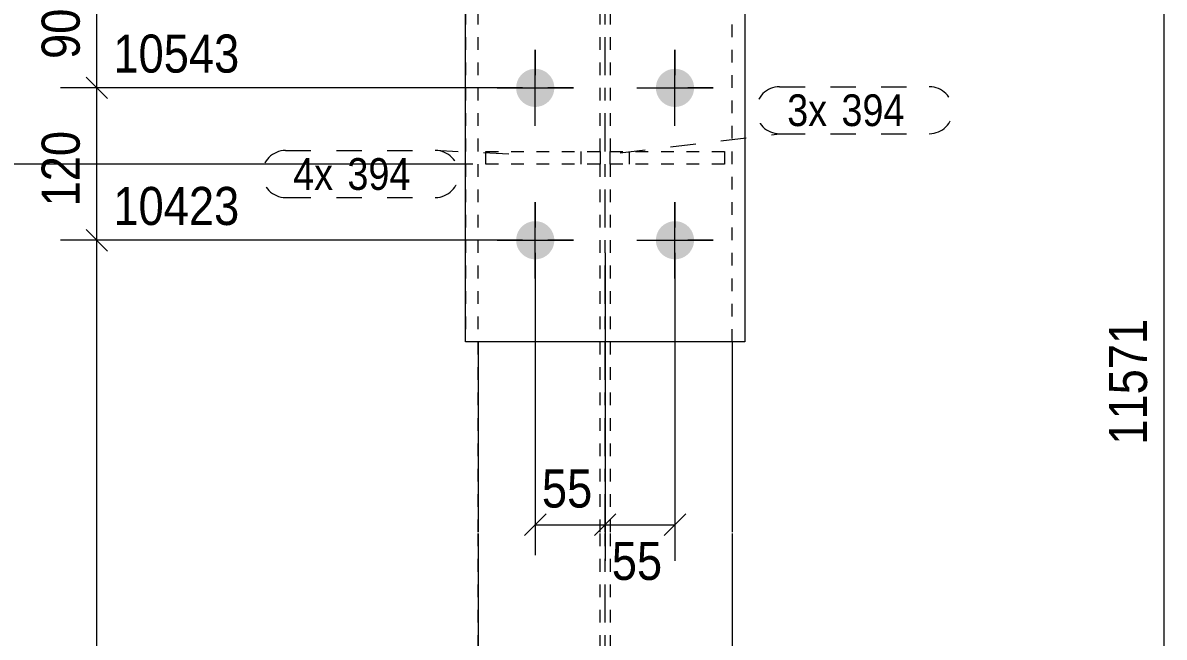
# Model space of a CAD drawing. Header units: millimetres. Extents: x 2 to 579, y 1 to 405.
# Drawn here: x 58.5 to 148.3, y 201.7 to 250.1 of the extents above; entities that cross this region are included whole.
import ezdxf

# ---------------------------------------------------------------- set-up
doc = ezdxf.new("R2010")
doc.units = ezdxf.units.MM
for name, pattern in [('XKITLINE00', [0]), ('XKITLINE01', [4, 1, -1, 1, -1]), ('XKITLINE02', [4, 2, -2]), ('XKITLINE03', [6, 3, -1, 1, -1])]:
    doc.linetypes.add(name, pattern=pattern)
for name, color, linetype, lineweight in [('Bolt', 3, 'Continuous', 0), ('Dimensions', 7, 'Continuous', 0), ('Part', 2, 'Continuous', 0), ('PartMark', 7, 'Continuous', 0)]:
    doc.layers.add(name, color=color, linetype=linetype, lineweight=lineweight)
doc.styles.add('ARIAL', font='ARIAL.TTF')

# ---------------------------------------------------------------- blocks, each defined once
blk = doc.blocks.new('*A33')
at = {"layer": 'Bolt'}
for points in [[(97.281, 244.991), (97.282, 245.028), (97.284, 245.065), (97.287, 245.101), (97.291, 245.138), (97.296, 245.174), (97.302, 245.211), (97.309, 245.247), (97.317, 245.283), (97.325, 245.319), (97.334, 245.354), (97.345, 245.39), (97.356, 245.425), (97.368, 245.46), (97.381, 245.494), (97.394, 245.528), (97.409, 245.562), (97.424, 245.596), (97.44, 245.629), (97.457, 245.661), (97.475, 245.694), (97.493, 245.726), (97.513, 245.757), (97.533, 245.788), (97.554, 245.818), (97.575, 245.848), (97.598, 245.877), (97.621, 245.906), (97.644, 245.934), (97.669, 245.962), (97.694, 245.989), (97.719, 246.015), (97.746, 246.041), (97.773, 246.066), (97.8, 246.09), (97.828, 246.114), (97.857, 246.137), (97.887, 246.159), (97.916, 246.181), (97.947, 246.202), (97.978, 246.222), (98.009, 246.241), (98.041, 246.26), (98.073, 246.277), (98.106, 246.294), (98.139, 246.31), (98.172, 246.326), (98.206, 246.34), (98.24, 246.354), (98.275, 246.367), (98.31, 246.379), (98.345, 246.39), (98.38, 246.4), (98.416, 246.409), (98.451, 246.418), (98.487, 246.426), (98.524, 246.432), (98.56, 246.438), (98.596, 246.443), (98.633, 246.447), (98.67, 246.45), (98.706, 246.453), (98.743, 246.454), (98.78, 246.454), (98.817, 246.454), (98.854, 246.453), (98.89, 246.45), (98.927, 246.447), (98.964, 246.443), (99, 246.438), (99.037, 246.432), (99.073, 246.426), (99.109, 246.418), (99.145, 246.409), (99.18, 246.4), (99.216, 246.39), (99.251, 246.379), (99.285, 246.367), (99.32, 246.354), (99.354, 246.34), (99.388, 246.326), (99.421, 246.31), (99.455, 246.294), (99.487, 246.277), (99.519, 246.26), (99.551, 246.241), (99.583, 246.222), (99.613, 246.202), (99.644, 246.181), (99.674, 246.159), (99.703, 246.137), (99.732, 246.114), (99.76, 246.09), (99.787, 246.066), (99.814, 246.041), (99.841, 246.015), (99.866, 245.989), (99.892, 245.962), (99.916, 245.934), (99.94, 245.906), (99.963, 245.877), (99.985, 245.848), (100.006, 245.818), (100.027, 245.788), (100.047, 245.757), (100.067, 245.726), (100.085, 245.694), (100.103, 245.661), (100.12, 245.629), (100.136, 245.596), (100.151, 245.562), (100.166, 245.528), (100.18, 245.494), (100.192, 245.46), (100.204, 245.425), (100.215, 245.39), (100.226, 245.354), (100.235, 245.319), (100.244, 245.283), (100.251, 245.247), (100.258, 245.211), (100.264, 245.174), (100.269, 245.138), (100.273, 245.101), (100.276, 245.065), (100.278, 245.028), (100.28, 244.991), (100.28, 244.954), (100.28, 244.918), (100.278, 244.881), (100.276, 244.844), (100.273, 244.807), (100.269, 244.771), (100.264, 244.734), (100.258, 244.698), (100.251, 244.662), (100.244, 244.626), (100.235, 244.59), (100.226, 244.554), (100.215, 244.519), (100.204, 244.484), (100.192, 244.449), (100.18, 244.415), (100.166, 244.38), (100.151, 244.347), (100.136, 244.313), (100.12, 244.28), (100.103, 244.247), (100.085, 244.215), (100.067, 244.183), (100.047, 244.152), (100.027, 244.121), (100.006, 244.091), (99.985, 244.061), (99.963, 244.032), (99.94, 244.003), (99.916, 243.975), (99.892, 243.947), (99.866, 243.92), (99.841, 243.894), (99.814, 243.868), (99.787, 243.843), (99.76, 243.819), (99.732, 243.795), (99.703, 243.772), (99.674, 243.75), (99.644, 243.728), (99.613, 243.707), (99.583, 243.687), (99.551, 243.668), (99.519, 243.649), (99.487, 243.632), (99.455, 243.615), (99.421, 243.598), (99.388, 243.583), (99.354, 243.569), (99.32, 243.555), (99.285, 243.542), (99.251, 243.53), (99.216, 243.519), (99.18, 243.509), (99.145, 243.499), (99.109, 243.491), (99.073, 243.483), (99.037, 243.476), (99, 243.471), (98.964, 243.466), (98.927, 243.462), (98.89, 243.458), (98.854, 243.456), (98.817, 243.455), (98.78, 243.454), (98.743, 243.455), (98.706, 243.456), (98.67, 243.458), (98.633, 243.462), (98.596, 243.466), (98.56, 243.471), (98.524, 243.476), (98.487, 243.483), (98.451, 243.491), (98.416, 243.499), (98.38, 243.509), (98.345, 243.519), (98.31, 243.53), (98.275, 243.542), (98.24, 243.555), (98.206, 243.569), (98.172, 243.583), (98.139, 243.598), (98.106, 243.615), (98.073, 243.632), (98.041, 243.649), (98.009, 243.668), (97.978, 243.687), (97.947, 243.707), (97.916, 243.728), (97.887, 243.75), (97.857, 243.772), (97.828, 243.795), (97.8, 243.819), (97.773, 243.843), (97.746, 243.868), (97.719, 243.894), (97.694, 243.92), (97.669, 243.947), (97.644, 243.975), (97.621, 244.003), (97.598, 244.032), (97.575, 244.061), (97.554, 244.091), (97.533, 244.121), (97.513, 244.152), (97.493, 244.183), (97.475, 244.215), (97.457, 244.247), (97.44, 244.28), (97.424, 244.313), (97.409, 244.347), (97.394, 244.38), (97.381, 244.415), (97.368, 244.449), (97.356, 244.484), (97.345, 244.519), (97.334, 244.554), (97.325, 244.59), (97.317, 244.626), (97.309, 244.662), (97.302, 244.698), (97.296, 244.734), (97.291, 244.771), (97.287, 244.807), (97.284, 244.844), (97.282, 244.881), (97.281, 244.918), (97.28, 244.954)], [(108.281, 244.991), (108.282, 245.028), (108.284, 245.065), (108.287, 245.101), (108.291, 245.138), (108.296, 245.174), (108.302, 245.211), (108.309, 245.247), (108.317, 245.283), (108.325, 245.319), (108.334, 245.354), (108.345, 245.39), (108.356, 245.425), (108.368, 245.46), (108.381, 245.494), (108.394, 245.528), (108.409, 245.562), (108.424, 245.596), (108.44, 245.629), (108.457, 245.661), (108.475, 245.694), (108.493, 245.726), (108.513, 245.757), (108.533, 245.788), (108.554, 245.818), (108.575, 245.848), (108.598, 245.877), (108.621, 245.906), (108.644, 245.934), (108.669, 245.962), (108.694, 245.989), (108.719, 246.015), (108.746, 246.041), (108.773, 246.066), (108.8, 246.09), (108.828, 246.114), (108.857, 246.137), (108.887, 246.159), (108.916, 246.181), (108.947, 246.202), (108.978, 246.222), (109.009, 246.241), (109.041, 246.26), (109.073, 246.277), (109.106, 246.294), (109.139, 246.31), (109.172, 246.326), (109.206, 246.34), (109.24, 246.354), (109.275, 246.367), (109.31, 246.379), (109.345, 246.39), (109.38, 246.4), (109.416, 246.409), (109.451, 246.418), (109.487, 246.426), (109.524, 246.432), (109.56, 246.438), (109.596, 246.443), (109.633, 246.447), (109.67, 246.45), (109.706, 246.453), (109.743, 246.454), (109.78, 246.454), (109.817, 246.454), (109.854, 246.453), (109.89, 246.45), (109.927, 246.447), (109.964, 246.443), (110, 246.438), (110.037, 246.432), (110.073, 246.426), (110.109, 246.418), (110.145, 246.409), (110.18, 246.4), (110.216, 246.39), (110.251, 246.379), (110.285, 246.367), (110.32, 246.354), (110.354, 246.34), (110.388, 246.326), (110.421, 246.31), (110.455, 246.294), (110.487, 246.277), (110.519, 246.26), (110.551, 246.241), (110.583, 246.222), (110.613, 246.202), (110.644, 246.181), (110.674, 246.159), (110.703, 246.137), (110.732, 246.114), (110.76, 246.09), (110.787, 246.066), (110.814, 246.041), (110.841, 246.015), (110.866, 245.989), (110.892, 245.962), (110.916, 245.934), (110.94, 245.906), (110.963, 245.877), (110.985, 245.848), (111.006, 245.818), (111.027, 245.788), (111.047, 245.757), (111.067, 245.726), (111.085, 245.694), (111.103, 245.661), (111.12, 245.629), (111.136, 245.596), (111.151, 245.562), (111.166, 245.528), (111.18, 245.494), (111.192, 245.46), (111.204, 245.425), (111.215, 245.39), (111.226, 245.354), (111.235, 245.319), (111.244, 245.283), (111.251, 245.247), (111.258, 245.211), (111.264, 245.174), (111.269, 245.138), (111.273, 245.101), (111.276, 245.065), (111.278, 245.028), (111.28, 244.991), (111.28, 244.954), (111.28, 244.918), (111.278, 244.881), (111.276, 244.844), (111.273, 244.807), (111.269, 244.771), (111.264, 244.734), (111.258, 244.698), (111.251, 244.662), (111.244, 244.626), (111.235, 244.59), (111.226, 244.554), (111.215, 244.519), (111.204, 244.484), (111.192, 244.449), (111.18, 244.415), (111.166, 244.38), (111.151, 244.347), (111.136, 244.313), (111.12, 244.28), (111.103, 244.247), (111.085, 244.215), (111.067, 244.183), (111.047, 244.152), (111.027, 244.121), (111.006, 244.091), (110.985, 244.061), (110.963, 244.032), (110.94, 244.003), (110.916, 243.975), (110.892, 243.947), (110.866, 243.92), (110.841, 243.894), (110.814, 243.868), (110.787, 243.843), (110.76, 243.819), (110.732, 243.795), (110.703, 243.772), (110.674, 243.75), (110.644, 243.728), (110.613, 243.707), (110.583, 243.687), (110.551, 243.668), (110.519, 243.649), (110.487, 243.632), (110.455, 243.615), (110.421, 243.598), (110.388, 243.583), (110.354, 243.569), (110.32, 243.555), (110.285, 243.542), (110.251, 243.53), (110.216, 243.519), (110.18, 243.509), (110.145, 243.499), (110.109, 243.491), (110.073, 243.483), (110.037, 243.476), (110, 243.471), (109.964, 243.466), (109.927, 243.462), (109.89, 243.458), (109.854, 243.456), (109.817, 243.455), (109.78, 243.454), (109.743, 243.455), (109.706, 243.456), (109.67, 243.458), (109.633, 243.462), (109.596, 243.466), (109.56, 243.471), (109.524, 243.476), (109.487, 243.483), (109.451, 243.491), (109.416, 243.499), (109.38, 243.509), (109.345, 243.519), (109.31, 243.53), (109.275, 243.542), (109.24, 243.555), (109.206, 243.569), (109.172, 243.583), (109.139, 243.598), (109.106, 243.615), (109.073, 243.632), (109.041, 243.649), (109.009, 243.668), (108.978, 243.687), (108.947, 243.707), (108.916, 243.728), (108.887, 243.75), (108.857, 243.772), (108.828, 243.795), (108.8, 243.819), (108.773, 243.843), (108.746, 243.868), (108.719, 243.894), (108.694, 243.92), (108.669, 243.947), (108.644, 243.975), (108.621, 244.003), (108.598, 244.032), (108.575, 244.061), (108.554, 244.091), (108.533, 244.121), (108.513, 244.152), (108.493, 244.183), (108.475, 244.215), (108.457, 244.247), (108.44, 244.28), (108.424, 244.313), (108.409, 244.347), (108.394, 244.38), (108.381, 244.415), (108.368, 244.449), (108.356, 244.484), (108.345, 244.519), (108.334, 244.554), (108.325, 244.59), (108.317, 244.626), (108.309, 244.662), (108.302, 244.698), (108.296, 244.734), (108.291, 244.771), (108.287, 244.807), (108.284, 244.844), (108.282, 244.881), (108.281, 244.918), (108.28, 244.954)], [(97.281, 232.991), (97.282, 233.028), (97.284, 233.065), (97.287, 233.101), (97.291, 233.138), (97.296, 233.174), (97.302, 233.211), (97.309, 233.247), (97.317, 233.283), (97.325, 233.319), (97.334, 233.354), (97.345, 233.39), (97.356, 233.425), (97.368, 233.46), (97.381, 233.494), (97.394, 233.528), (97.409, 233.562), (97.424, 233.596), (97.44, 233.629), (97.457, 233.661), (97.475, 233.694), (97.493, 233.726), (97.513, 233.757), (97.533, 233.788), (97.554, 233.818), (97.575, 233.848), (97.598, 233.877), (97.621, 233.906), (97.644, 233.934), (97.669, 233.962), (97.694, 233.989), (97.719, 234.015), (97.746, 234.041), (97.773, 234.066), (97.8, 234.09), (97.828, 234.114), (97.857, 234.137), (97.887, 234.159), (97.916, 234.181), (97.947, 234.202), (97.978, 234.222), (98.009, 234.241), (98.041, 234.26), (98.073, 234.277), (98.106, 234.294), (98.139, 234.31), (98.172, 234.326), (98.206, 234.34), (98.24, 234.354), (98.275, 234.367), (98.31, 234.379), (98.345, 234.39), (98.38, 234.4), (98.416, 234.409), (98.451, 234.418), (98.487, 234.426), (98.524, 234.432), (98.56, 234.438), (98.596, 234.443), (98.633, 234.447), (98.67, 234.45), (98.706, 234.453), (98.743, 234.454), (98.78, 234.454), (98.817, 234.454), (98.854, 234.453), (98.89, 234.45), (98.927, 234.447), (98.964, 234.443), (99, 234.438), (99.037, 234.432), (99.073, 234.426), (99.109, 234.418), (99.145, 234.409), (99.18, 234.4), (99.216, 234.39), (99.251, 234.379), (99.285, 234.367), (99.32, 234.354), (99.354, 234.34), (99.388, 234.326), (99.421, 234.31), (99.455, 234.294), (99.487, 234.277), (99.519, 234.26), (99.551, 234.241), (99.583, 234.222), (99.613, 234.202), (99.644, 234.181), (99.674, 234.159), (99.703, 234.137), (99.732, 234.114), (99.76, 234.09), (99.787, 234.066), (99.814, 234.041), (99.841, 234.015), (99.866, 233.989), (99.892, 233.962), (99.916, 233.934), (99.94, 233.906), (99.963, 233.877), (99.985, 233.848), (100.006, 233.818), (100.027, 233.788), (100.047, 233.757), (100.067, 233.726), (100.085, 233.694), (100.103, 233.661), (100.12, 233.629), (100.136, 233.596), (100.151, 233.562), (100.166, 233.528), (100.18, 233.494), (100.192, 233.46), (100.204, 233.425), (100.215, 233.39), (100.226, 233.354), (100.235, 233.319), (100.244, 233.283), (100.251, 233.247), (100.258, 233.211), (100.264, 233.174), (100.269, 233.138), (100.273, 233.101), (100.276, 233.065), (100.278, 233.028), (100.28, 232.991), (100.28, 232.954), (100.28, 232.918), (100.278, 232.881), (100.276, 232.844), (100.273, 232.807), (100.269, 232.771), (100.264, 232.734), (100.258, 232.698), (100.251, 232.662), (100.244, 232.626), (100.235, 232.59), (100.226, 232.554), (100.215, 232.519), (100.204, 232.484), (100.192, 232.449), (100.18, 232.415), (100.166, 232.38), (100.151, 232.347), (100.136, 232.313), (100.12, 232.28), (100.103, 232.247), (100.085, 232.215), (100.067, 232.183), (100.047, 232.152), (100.027, 232.121), (100.006, 232.091), (99.985, 232.061), (99.963, 232.032), (99.94, 232.003), (99.916, 231.975), (99.892, 231.947), (99.866, 231.92), (99.841, 231.894), (99.814, 231.868), (99.787, 231.843), (99.76, 231.819), (99.732, 231.795), (99.703, 231.772), (99.674, 231.75), (99.644, 231.728), (99.613, 231.707), (99.583, 231.687), (99.551, 231.668), (99.519, 231.649), (99.487, 231.632), (99.455, 231.615), (99.421, 231.598), (99.388, 231.583), (99.354, 231.569), (99.32, 231.555), (99.285, 231.542), (99.251, 231.53), (99.216, 231.519), (99.18, 231.509), (99.145, 231.499), (99.109, 231.491), (99.073, 231.483), (99.037, 231.476), (99, 231.471), (98.964, 231.466), (98.927, 231.462), (98.89, 231.458), (98.854, 231.456), (98.817, 231.455), (98.78, 231.454), (98.743, 231.455), (98.706, 231.456), (98.67, 231.458), (98.633, 231.462), (98.596, 231.466), (98.56, 231.471), (98.524, 231.476), (98.487, 231.483), (98.451, 231.491), (98.416, 231.499), (98.38, 231.509), (98.345, 231.519), (98.31, 231.53), (98.275, 231.542), (98.24, 231.555), (98.206, 231.569), (98.172, 231.583), (98.139, 231.598), (98.106, 231.615), (98.073, 231.632), (98.041, 231.649), (98.009, 231.668), (97.978, 231.687), (97.947, 231.707), (97.916, 231.728), (97.887, 231.75), (97.857, 231.772), (97.828, 231.795), (97.8, 231.819), (97.773, 231.843), (97.746, 231.868), (97.719, 231.894), (97.694, 231.92), (97.669, 231.947), (97.644, 231.975), (97.621, 232.003), (97.598, 232.032), (97.575, 232.061), (97.554, 232.091), (97.533, 232.121), (97.513, 232.152), (97.493, 232.183), (97.475, 232.215), (97.457, 232.247), (97.44, 232.28), (97.424, 232.313), (97.409, 232.347), (97.394, 232.38), (97.381, 232.415), (97.368, 232.449), (97.356, 232.484), (97.345, 232.519), (97.334, 232.554), (97.325, 232.59), (97.317, 232.626), (97.309, 232.662), (97.302, 232.698), (97.296, 232.734), (97.291, 232.771), (97.287, 232.807), (97.284, 232.844), (97.282, 232.881), (97.281, 232.918), (97.28, 232.954)], [(108.281, 232.991), (108.282, 233.028), (108.284, 233.065), (108.287, 233.101), (108.291, 233.138), (108.296, 233.174), (108.302, 233.211), (108.309, 233.247), (108.317, 233.283), (108.325, 233.319), (108.334, 233.354), (108.345, 233.39), (108.356, 233.425), (108.368, 233.46), (108.381, 233.494), (108.394, 233.528), (108.409, 233.562), (108.424, 233.596), (108.44, 233.629), (108.457, 233.661), (108.475, 233.694), (108.493, 233.726), (108.513, 233.757), (108.533, 233.788), (108.554, 233.818), (108.575, 233.848), (108.598, 233.877), (108.621, 233.906), (108.644, 233.934), (108.669, 233.962), (108.694, 233.989), (108.719, 234.015), (108.746, 234.041), (108.773, 234.066), (108.8, 234.09), (108.828, 234.114), (108.857, 234.137), (108.887, 234.159), (108.916, 234.181), (108.947, 234.202), (108.978, 234.222), (109.009, 234.241), (109.041, 234.26), (109.073, 234.277), (109.106, 234.294), (109.139, 234.31), (109.172, 234.326), (109.206, 234.34), (109.24, 234.354), (109.275, 234.367), (109.31, 234.379), (109.345, 234.39), (109.38, 234.4), (109.416, 234.409), (109.451, 234.418), (109.487, 234.426), (109.524, 234.432), (109.56, 234.438), (109.596, 234.443), (109.633, 234.447), (109.67, 234.45), (109.706, 234.453), (109.743, 234.454), (109.78, 234.454), (109.817, 234.454), (109.854, 234.453), (109.89, 234.45), (109.927, 234.447), (109.964, 234.443), (110, 234.438), (110.037, 234.432), (110.073, 234.426), (110.109, 234.418), (110.145, 234.409), (110.18, 234.4), (110.216, 234.39), (110.251, 234.379), (110.285, 234.367), (110.32, 234.354), (110.354, 234.34), (110.388, 234.326), (110.421, 234.31), (110.455, 234.294), (110.487, 234.277), (110.519, 234.26), (110.551, 234.241), (110.583, 234.222), (110.613, 234.202), (110.644, 234.181), (110.674, 234.159), (110.703, 234.137), (110.732, 234.114), (110.76, 234.09), (110.787, 234.066), (110.814, 234.041), (110.841, 234.015), (110.866, 233.989), (110.892, 233.962), (110.916, 233.934), (110.94, 233.906), (110.963, 233.877), (110.985, 233.848), (111.006, 233.818), (111.027, 233.788), (111.047, 233.757), (111.067, 233.726), (111.085, 233.694), (111.103, 233.661), (111.12, 233.629), (111.136, 233.596), (111.151, 233.562), (111.166, 233.528), (111.18, 233.494), (111.192, 233.46), (111.204, 233.425), (111.215, 233.39), (111.226, 233.354), (111.235, 233.319), (111.244, 233.283), (111.251, 233.247), (111.258, 233.211), (111.264, 233.174), (111.269, 233.138), (111.273, 233.101), (111.276, 233.065), (111.278, 233.028), (111.28, 232.991), (111.28, 232.954), (111.28, 232.918), (111.278, 232.881), (111.276, 232.844), (111.273, 232.807), (111.269, 232.771), (111.264, 232.734), (111.258, 232.698), (111.251, 232.662), (111.244, 232.626), (111.235, 232.59), (111.226, 232.554), (111.215, 232.519), (111.204, 232.484), (111.192, 232.449), (111.18, 232.415), (111.166, 232.38), (111.151, 232.347), (111.136, 232.313), (111.12, 232.28), (111.103, 232.247), (111.085, 232.215), (111.067, 232.183), (111.047, 232.152), (111.027, 232.121), (111.006, 232.091), (110.985, 232.061), (110.963, 232.032), (110.94, 232.003), (110.916, 231.975), (110.892, 231.947), (110.866, 231.92), (110.841, 231.894), (110.814, 231.868), (110.787, 231.843), (110.76, 231.819), (110.732, 231.795), (110.703, 231.772), (110.674, 231.75), (110.644, 231.728), (110.613, 231.707), (110.583, 231.687), (110.551, 231.668), (110.519, 231.649), (110.487, 231.632), (110.455, 231.615), (110.421, 231.598), (110.388, 231.583), (110.354, 231.569), (110.32, 231.555), (110.285, 231.542), (110.251, 231.53), (110.216, 231.519), (110.18, 231.509), (110.145, 231.499), (110.109, 231.491), (110.073, 231.483), (110.037, 231.476), (110, 231.471), (109.964, 231.466), (109.927, 231.462), (109.89, 231.458), (109.854, 231.456), (109.817, 231.455), (109.78, 231.454), (109.743, 231.455), (109.706, 231.456), (109.67, 231.458), (109.633, 231.462), (109.596, 231.466), (109.56, 231.471), (109.524, 231.476), (109.487, 231.483), (109.451, 231.491), (109.416, 231.499), (109.38, 231.509), (109.345, 231.519), (109.31, 231.53), (109.275, 231.542), (109.24, 231.555), (109.206, 231.569), (109.172, 231.583), (109.139, 231.598), (109.106, 231.615), (109.073, 231.632), (109.041, 231.649), (109.009, 231.668), (108.978, 231.687), (108.947, 231.707), (108.916, 231.728), (108.887, 231.75), (108.857, 231.772), (108.828, 231.795), (108.8, 231.819), (108.773, 231.843), (108.746, 231.868), (108.719, 231.894), (108.694, 231.92), (108.669, 231.947), (108.644, 231.975), (108.621, 232.003), (108.598, 232.032), (108.575, 232.061), (108.554, 232.091), (108.533, 232.121), (108.513, 232.152), (108.493, 232.183), (108.475, 232.215), (108.457, 232.247), (108.44, 232.28), (108.424, 232.313), (108.409, 232.347), (108.394, 232.38), (108.381, 232.415), (108.368, 232.449), (108.356, 232.484), (108.345, 232.519), (108.334, 232.554), (108.325, 232.59), (108.317, 232.626), (108.309, 232.662), (108.302, 232.698), (108.296, 232.734), (108.291, 232.771), (108.287, 232.807), (108.284, 232.844), (108.282, 232.881), (108.281, 232.918), (108.28, 232.954)]]:
    blk.add_hatch(color=3, dxfattribs=at).paths.add_polyline_path(points, flags=17)
at = {"layer": 'Bolt', "color": 3, "linetype": 'XKITLINE00', "lineweight": 0}
for p, q in [((98.78, 241.954), (98.78, 247.954)), ((109.78, 241.954), (109.78, 247.954)), ((95.78, 244.954), (101.78, 244.954)), ((106.78, 244.954), (112.78, 244.954)), ((98.78, 229.954), (98.78, 235.954)), ((109.78, 229.954), (109.78, 235.954)), ((95.78, 232.954), (101.78, 232.954)), ((106.78, 232.954), (112.78, 232.954))]:
    blk.add_line(p, q, dxfattribs=at)
blk = doc.blocks.new('*A34')
at = {"layer": 'Bolt', "color": 3, "linetype": 'XKITLINE00', "lineweight": 0}
for p, q in [((98.78, 247.954), (98.78, 245.956)), ((109.78, 247.954), (109.78, 245.956)), ((95.78, 244.954), (97.778, 244.954)), ((101.78, 244.954), (99.782, 244.954)), ((106.78, 244.954), (108.778, 244.954)), ((112.78, 244.954), (110.782, 244.954)), ((98.78, 241.954), (98.78, 243.952)), ((109.78, 241.954), (109.78, 243.952)), ((98.78, 235.954), (98.78, 233.956)), ((109.78, 235.954), (109.78, 233.956)), ((95.78, 232.954), (97.778, 232.954)), ((101.78, 232.954), (99.782, 232.954)), ((106.78, 232.954), (108.778, 232.954)), ((112.78, 232.954), (110.782, 232.954)), ((98.78, 229.954), (98.78, 231.952)), ((109.78, 229.954), (109.78, 231.952))]:
    blk.add_line(p, q, dxfattribs=at)
blk = doc.blocks.new('*A36')
at = {"layer": 'Part', "color": 7, "linetype": 'XKITLINE03', "lineweight": 0}
for p, q in [((104.28, 209.954), (104.28, 370.954)), ((104.28, 136.854), (104.28, 209.854))]:
    blk.add_line(p, q, dxfattribs=at)
at = {"layer": 'Part', "color": 7, "linetype": 'XKITLINE01', "lineweight": 0}
for p, q in [((94.28, 209.954), (94.28, 360.954)), ((103.88, 209.954), (103.88, 360.954)), ((104.68, 360.954), (104.68, 209.954)), ((114.28, 224.954), (114.28, 360.954)), ((94.28, 136.854), (94.28, 209.854)), ((103.88, 136.854), (103.88, 209.854)), ((104.68, 209.854), (104.68, 136.854))]:
    blk.add_line(p, q, dxfattribs=at)
at = {"layer": 'Part', "color": 2, "linetype": 'XKITLINE00', "lineweight": 0}
for p, q in [((94.28, 224.954), (94.28, 209.954)), ((114.28, 224.954), (114.28, 209.954)), ((94.28, 209.854), (94.28, 136.854)), ((114.28, 209.854), (114.28, 136.854))]:
    blk.add_line(p, q, dxfattribs=at)
blk = doc.blocks.new('*A39')
at = {"layer": 'Part', "color": 7, "linetype": 'XKITLINE01', "lineweight": 0}
for p, q in [((104.68, 239.952), (113.68, 239.952)), ((104.68, 238.952), (104.68, 239.952)), ((106.18, 239.952), (106.18, 238.952)), ((113.68, 239.952), (113.68, 238.952)), ((113.68, 238.952), (104.68, 238.952))]:
    blk.add_line(p, q, dxfattribs=at)
blk = doc.blocks.new('*A40')
at = {"layer": 'Part', "color": 7, "linetype": 'XKITLINE01', "lineweight": 0}
for p, q in [((94.88, 239.952), (103.88, 239.952)), ((94.88, 238.952), (94.88, 239.952)), ((102.38, 239.952), (102.38, 238.952)), ((103.88, 239.952), (103.88, 238.952)), ((103.88, 238.952), (94.88, 238.952))]:
    blk.add_line(p, q, dxfattribs=at)
blk = doc.blocks.new('*A47')
at = {"layer": 'Part', "color": 2, "linetype": 'XKITLINE00', "lineweight": 0}
for p, q in [((93.28, 224.954), (93.28, 360.954)), ((115.28, 360.954), (115.28, 224.954)), ((115.28, 224.954), (93.28, 224.954))]:
    blk.add_line(p, q, dxfattribs=at)
blk = doc.blocks.new('*A48')
at = {"layer": 'Part', "color": 7, "linetype": 'XKITLINE01', "lineweight": 0}
for p, q in [((93.28, 360.954), (93.28, 224.954)), ((115.28, 360.954), (115.28, 224.954)), ((115.28, 224.954), (93.28, 224.954))]:
    blk.add_line(p, q, dxfattribs=at)
blk = doc.blocks.new('*A117')
at = {"layer": 'Dimensions', "color": 7, "linetype": 'XKITLINE00', "lineweight": 0}
for p, q in [((98.78, 231.954), (98.78, 208.153)), ((104.28, 231.954), (104.28, 208.153)), ((99.629, 211.402), (97.932, 209.705)), ((105.129, 211.402), (103.432, 209.705)), ((98.78, 210.553), (104.28, 210.553))]:
    blk.add_line(p, q, dxfattribs=at)
at = {"layer": 'Dimensions', "color": 3}
for p in [(98.78, 210.553), (104.28, 210.553)]:
    blk.add_point(p, dxfattribs=at)
at = {"layer": 'Dimensions', "color": 3, "style": 'ARIAL', "width": 0.85}
blk.add_text('55', height=3, dxfattribs=at).set_placement((99.305, 211.903))
blk = doc.blocks.new('*A118')
at = {"layer": 'Dimensions', "color": 7, "linetype": 'XKITLINE00', "lineweight": 0}
for p, q in [((104.28, 231.954), (104.28, 207.703)), ((109.78, 231.954), (109.78, 207.703)), ((105.129, 211.402), (103.432, 209.705)), ((110.629, 211.402), (108.932, 209.705)), ((104.28, 210.553), (109.78, 210.553))]:
    blk.add_line(p, q, dxfattribs=at)
at = {"layer": 'Dimensions', "color": 3}
for p in [(104.28, 210.553), (109.78, 210.553)]:
    blk.add_point(p, dxfattribs=at)
at = {"layer": 'Dimensions', "color": 3, "style": 'ARIAL', "width": 0.85}
blk.add_text('55', height=3, dxfattribs=at).set_placement((104.805, 206.203))
blk = doc.blocks.new('*A120')
at = {"layer": 'Dimensions', "color": 7, "linetype": 'XKITLINE00', "lineweight": 0}
blk.add_line((148.28, 97.131), (148.28, 347.711), dxfattribs=at)
at = {"layer": 'Dimensions', "color": 3, "style": 'ARIAL', "width": 0.85}
blk.add_text('11571', height=3, rotation=90.00021, dxfattribs=at).set_placement((146.93, 216.858))
blk = doc.blocks.new('*A123')
at = {"layer": 'Dimensions', "color": 7, "linetype": 'XKITLINE00', "lineweight": 0}
for p, q in [((93.88, 238.952), (41.43, 238.952)), ((43.432, 239.801), (45.129, 238.103)), ((44.28, 171.731), (44.28, 238.952)), ((43.432, 172.579), (45.129, 170.882)), ((118.68, 171.731), (41.43, 171.731))]:
    blk.add_line(p, q, dxfattribs=at)
at = {"layer": 'Dimensions', "color": 3}
for p in [(44.28, 238.952), (44.28, 171.731)]:
    blk.add_point(p, dxfattribs=at)
at = {"layer": 'Dimensions', "color": 3, "style": 'ARIAL', "width": 0.85}
blk.add_text('10483', height=3, dxfattribs=at).set_placement((45.58, 240.152))
blk.add_text('4668', height=3, rotation=90.00021, dxfattribs=at).set_placement((42.93, 200.891))
blk = doc.blocks.new('*A124')
at = {"layer": 'Dimensions', "color": 7, "linetype": 'XKITLINE00', "lineweight": 0}
for p, q in [((43.432, 278.803), (45.129, 277.106)), ((93.88, 277.954), (41.43, 277.954)), ((44.28, 238.952), (44.28, 277.954)), ((93.88, 238.952), (41.43, 238.952)), ((43.432, 239.801), (45.129, 238.103))]:
    blk.add_line(p, q, dxfattribs=at)
at = {"layer": 'Dimensions', "color": 3}
for p in [(44.28, 277.954), (44.28, 238.952)]:
    blk.add_point(p, dxfattribs=at)
at = {"layer": 'Dimensions', "color": 3, "style": 'ARIAL', "width": 0.85}
blk.add_text('10873', height=3, dxfattribs=at).set_placement((45.58, 279.154))
blk.add_text('390', height=3, rotation=90.00021, dxfattribs=at).set_placement((42.93, 255.116))
blk = doc.blocks.new('*A127')
at = {"layer": 'Dimensions', "color": 7, "linetype": 'XKITLINE00', "lineweight": 0}
for p, q in [((63.432, 233.803), (65.129, 232.106)), ((97.78, 232.954), (61.43, 232.954)), ((64.28, 97.131), (64.28, 232.954))]:
    blk.add_line(p, q, dxfattribs=at)
at = {"layer": 'Dimensions', "color": 3}
blk.add_point((64.28, 232.954), dxfattribs=at)
at = {"layer": 'Dimensions', "color": 3, "style": 'ARIAL', "width": 0.85}
blk.add_text('10423', height=3, dxfattribs=at).set_placement((65.58, 234.154))
blk = doc.blocks.new('*A128')
at = {"layer": 'Dimensions', "color": 7, "linetype": 'XKITLINE00', "lineweight": 0}
for p, q in [((63.432, 245.803), (65.129, 244.106)), ((97.78, 244.954), (61.43, 244.954)), ((64.28, 232.954), (64.28, 244.954)), ((63.432, 233.803), (65.129, 232.106)), ((97.78, 232.954), (61.43, 232.954))]:
    blk.add_line(p, q, dxfattribs=at)
at = {"layer": 'Dimensions', "color": 3}
for p in [(64.28, 244.954), (64.28, 232.954)]:
    blk.add_point(p, dxfattribs=at)
at = {"layer": 'Dimensions', "color": 3, "style": 'ARIAL', "width": 0.85}
blk.add_text('10543', height=3, dxfattribs=at).set_placement((65.58, 246.154))
blk.add_text('120', height=3, rotation=90.00021, dxfattribs=at).set_placement((62.93, 235.617))
blk = doc.blocks.new('*A129')
at = {"layer": 'Dimensions', "color": 7, "linetype": 'XKITLINE00', "lineweight": 0}
for p, q in [((63.432, 254.803), (65.129, 253.106)), ((97.78, 253.954), (61.43, 253.954)), ((64.28, 244.954), (64.28, 253.954)), ((63.432, 245.803), (65.129, 244.106)), ((97.78, 244.954), (61.43, 244.954))]:
    blk.add_line(p, q, dxfattribs=at)
at = {"layer": 'Dimensions', "color": 3}
for p in [(64.28, 253.954), (64.28, 244.954)]:
    blk.add_point(p, dxfattribs=at)
at = {"layer": 'Dimensions', "color": 3, "style": 'ARIAL', "width": 0.85}
blk.add_text('10633', height=3, dxfattribs=at).set_placement((65.58, 255.154))
blk.add_text('90', height=3, rotation=90.00021, dxfattribs=at).set_placement((62.93, 247.229))
blk = doc.blocks.new('*A145')
at = {"layer": 'PartMark', "color": 7, "linetype": 'XKITLINE02', "lineweight": 0}
for p, q in [((118.013, 245.044), (129.797, 245.044)), ((105.455, 239.829), (118.013, 241.344)), ((118.013, 241.344), (129.797, 241.344))]:
    blk.add_line(p, q, dxfattribs=at)
for centre, start, end in [((118.013, 243.194), 90, 270), ((129.797, 243.194), 270, 90)]:
    blk.add_arc(centre, 1.85, start, end, dxfattribs=at)
at = {"layer": 'PartMark', "color": 3, "style": 'ARIAL', "width": 0.85}
for s, p in [('3x', (118.613, 241.944)), ('394', (122.884, 241.944))]:
    blk.add_text(s, height=2.5, dxfattribs=at).set_placement(p)
blk = doc.blocks.new('*A146')
at = {"layer": 'PartMark', "color": 7, "linetype": 'XKITLINE02', "lineweight": 0}
for p, q in [((79.129, 240.02), (90.913, 240.02)), ((96.709, 239.723), (90.913, 240.02)), ((79.129, 236.32), (90.913, 236.32))]:
    blk.add_line(p, q, dxfattribs=at)
for centre, start, end in [((79.129, 238.17), 90, 270), ((90.913, 238.17), 270, 90)]:
    blk.add_arc(centre, 1.85, start, end, dxfattribs=at)
at = {"layer": 'PartMark', "color": 3, "style": 'ARIAL', "width": 0.85}
for s, p in [('4x', (79.729, 236.92)), ('394', (84.001, 236.92))]:
    blk.add_text(s, height=2.5, dxfattribs=at).set_placement(p)

msp = doc.modelspace()

# ---------------------------------------------------------------- block references
at = {"lineweight": 0}
for name in ['*A47', '*A48', '*A33', '*A34', '*A120', '*A124', '*A129', '*A128', '*A145', '*A123', '*A146', '*A40', '*A39', '*A127', '*A117', '*A118']:
    msp.add_blockref(name, (0, 0), dxfattribs=at)
at = {"layer": 'Part', "lineweight": 0}
msp.add_blockref('*A36', (0, 0), dxfattribs=at)

doc.saveas('drawing.dxf')
